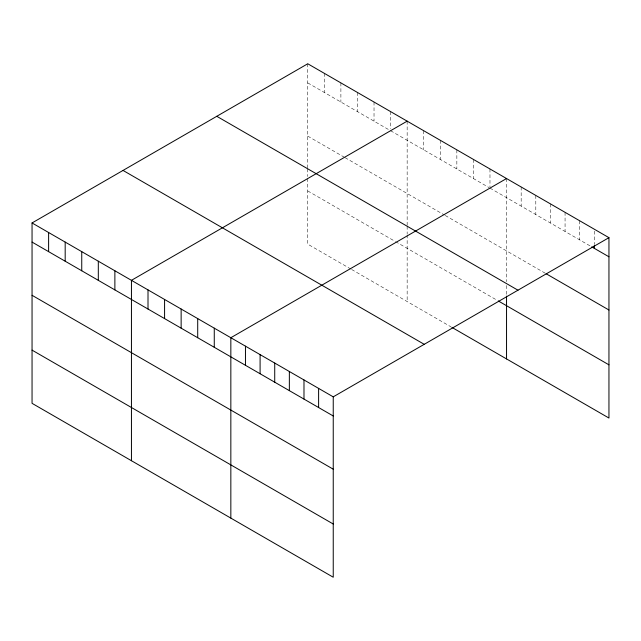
<?xml version="1.0" encoding="UTF-8"?>
<svg xmlns="http://www.w3.org/2000/svg" width="641" height="641" viewBox="0 0 641 641"><rect width="100%" height="100%" fill="white"/><g stroke="black" fill="none" stroke-linecap="round" stroke-linejoin="round"><path stroke-width="0.48" stroke-dasharray="3.21 2.4" d="M307.76 63.771L307.76 167.862M307.76 82.905L388.927 129.77M390.585 130.724L489.147 187.629M489.98 188.109L591.739 246.857M307.76 136.116L344.201 157.157M345.034 157.638L444.421 215.023M445.255 215.496L545.267 273.242M307.76 190.946L394.728 241.152M395.553 241.633L497.432 300.453M350.827 269.02L307.76 244.157L307.76 177.477M351.661 269.5L451.048 326.886M594.319 231.129L594.319 244.525M579.688 220.776L579.688 239.902M565.066 212.323L565.066 231.457M550.435 203.878L550.435 223.012M535.804 195.433L535.804 214.567M521.173 186.988L521.173 206.122M506.542 178.543L506.542 281.663M506.542 285.509L506.542 295.132M489.98 168.976L489.98 187.148M473.411 159.417L473.411 178.543M456.849 149.85L456.849 168.984M440.279 140.283L440.279 159.417M423.717 130.724L423.717 149.85M407.155 121.157L407.155 225.239M407.155 226.201L407.155 233.901M407.155 234.862L407.155 301.542M390.585 111.598L390.585 128.809M374.024 102.031L374.024 121.157M357.454 92.464L357.454 111.598M340.892 82.905L340.892 102.031M324.322 73.338L324.322 92.464M307.76 168.823L307.76 176.515"/><path stroke-width="0.96" d="M32.05 222.956L333.24 396.843L333.24 577.229L32.05 403.333L32.05 222.956L307.76 63.771L608.95 237.667L608.95 418.044L451.881 327.367M407.155 121.157L131.445 280.333L131.445 460.719M506.542 178.543L230.84 337.719L230.84 518.104M333.24 396.843L608.95 237.667M591.739 246.857L608.95 256.793M546.132 273.739L608.95 310.012M216.778 116.301L517.968 290.197M498.265 300.925L608.95 364.833M123.032 170.426L424.222 344.313M32.05 242.082L333.24 415.977M32.05 295.293L333.24 469.188M32.05 350.122L333.24 524.009M594.319 245.479L594.319 248.347M506.542 296.094L506.542 358.928M318.609 388.398L318.609 407.524M303.986 379.953L303.986 399.079M289.355 371.508L289.355 390.633M274.725 363.062L274.725 382.188M260.094 354.617L260.094 373.743M245.463 346.164L245.463 365.298M214.27 328.16L214.27 347.286M197.708 318.593L197.708 337.719M181.139 309.026L181.139 328.16M164.577 299.467L164.577 318.593M148.007 289.9L148.007 309.034M114.875 270.774L114.875 289.9M98.313 261.207L98.313 280.341M81.744 251.649L81.744 270.774M65.182 242.082L65.182 261.207M48.612 232.515L48.612 251.649"/></g></svg>
